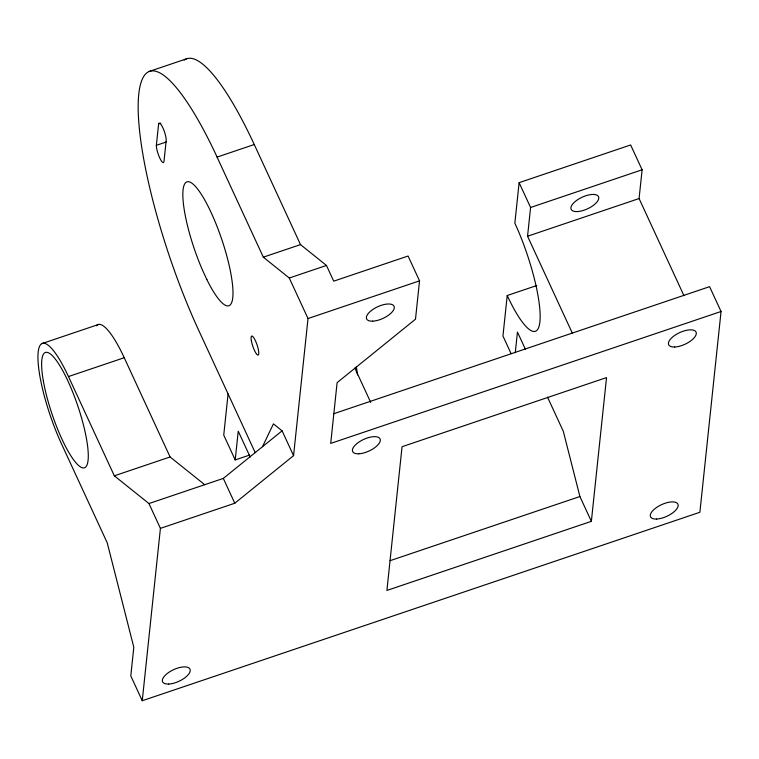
<?xml version="1.0" encoding="UTF-8"?>
<svg xmlns="http://www.w3.org/2000/svg" width="759" height="759" viewBox="0 0 759 759"><rect width="100%" height="100%" fill="white"/><g stroke="black" fill="none" stroke-linecap="round" stroke-linejoin="round"><path stroke-width="1.14" d="M158.622 123.945A10.028 2.23 71.3 0 1 163.204 128.537A10.028 2.23 71.3 0 1 166.117 141.202L164.039 160.917A10.028 2.23 71.3 0 1 160.035 158.593A10.028 2.23 71.3 0 1 156.363 145.33L158.622 123.945L160.804 123.205M142.256 700.728L160.415 528.368L148.954 503.549L114.334 475.817L68.471 376.559A70.435 15.645 71.3 0 0 39.639 346.189A70.435 15.645 71.3 0 0 50.141 415.192L52.229 421.16A70.435 15.645 71.3 0 0 61.403 443.636L107.247 542.865L133.812 647.275L130.795 675.908L142.256 700.728L699.883 512.268L721.05 311.494L709.589 286.674L333.837 413.702M228.079 393.949L223.744 435.116L235.205 459.926L249.635 455.058M235.205 459.926L238.241 431.178L250.138 456.937M160.415 528.368L234.778 503.236L293.562 455.647L308.012 318.543L289.283 278.012L263.326 257.168L217.074 157.094L254.256 144.523L300.498 244.607L326.465 265.451L333.723 281.162L408.076 256.03L419.537 280.849L415.496 319.178L337.11 382.64L330.706 443.408L721.05 311.494M536.746 285.536L507.221 295.517L502.951 336.009L511.073 353.59M683.954 295.668L639.078 198.545L642.114 169.788L630.644 144.969L519.118 182.663L514.849 223.165A75.966 16.878 71.3 0 1 539.896 321.788A75.966 16.878 71.3 0 1 507.221 295.517M515.266 352.774L517.448 332.062L525.342 349.14M572.428 333.353L527.552 236.239L530.588 207.482L519.118 182.663M591.365 521.338L606.526 377.593L402.061 446.7L386.91 590.436L591.365 521.338L579.904 496.528L563.311 431.321L547.533 397.166M262.5 446.681L273.439 423.864L282.092 430.827L293.562 455.647M148.954 503.549L223.307 478.417L282.092 430.827M149.248 71.422L186.429 58.86M156.363 145.33L166.202 141.999M263.326 257.168L300.498 244.607M41.726 343.675L98.812 324.378M289.283 278.012L326.465 265.451M530.588 207.482L642.114 169.788M68.471 376.559L124.229 357.717L170.092 456.965L204.712 484.697M527.552 236.239L639.078 198.545M308.012 318.543L419.537 280.849M114.334 475.817L170.092 456.965M390.05 560.692L579.904 496.528M354.861 368.096L370.724 402.422M255.214 452.639L198.801 330.535A182.113 40.445 71.3 0 1 138.783 94.097A182.113 40.445 71.3 0 1 217.083 157.075M223.307 478.417L234.778 503.236M96.346 325.829A70.435 15.645 71.3 0 1 124.229 357.717M184.171 60.122A182.113 40.445 71.3 0 1 254.256 144.523M356.341 366.663A86.023 19.108 71.3 0 1 357.47 374.918M206.856 279.568L202.406 269.919A65.397 14.525 71.3 0 1 188.555 181.705A65.397 14.525 71.3 0 1 230.802 273.259A65.397 14.525 71.3 0 1 206.856 279.568M656.592 519.042A15.095 6.404 -24.8 0 0 678.157 505.75A15.095 6.404 -24.8 0 0 657.911 506.595A15.095 6.404 -24.8 0 0 656.592 519.042M674.732 347.005A15.095 6.404 -24.8 0 0 696.297 333.713A15.095 6.404 -24.8 0 0 676.041 334.558A15.095 6.404 -24.8 0 0 674.732 347.005M168.659 684.058A15.095 6.404 -24.8 0 0 190.224 670.766A15.095 6.404 -24.8 0 0 169.969 671.611A15.095 6.404 -24.8 0 0 168.659 684.058M577.21 211.59A15.095 6.404 -24.8 0 0 598.775 198.298A15.095 6.404 -24.8 0 0 578.519 199.143A15.095 6.404 -24.8 0 0 577.21 211.59M43.396 381.255A60.872 13.51 71.3 0 0 83.424 467.933A60.872 13.51 71.3 0 0 67.978 381.113A60.872 13.51 71.3 0 0 43.396 381.255M358.732 453.797A15.095 6.395 -24.8 0 0 380.297 440.505A15.095 6.395 -24.8 0 0 360.051 441.358A15.095 6.395 -24.8 0 0 358.732 453.797M372.716 321.161A15.095 6.404 -24.8 0 0 394.282 307.869A15.095 6.404 -24.8 0 0 374.026 308.704A15.095 6.404 -24.8 0 0 372.716 321.161M251.362 340.782A10.066 2.239 71.3 0 0 257.984 355.108A10.066 2.239 71.3 0 0 255.432 340.763A10.066 2.239 71.3 0 0 251.362 340.782"/></g></svg>
